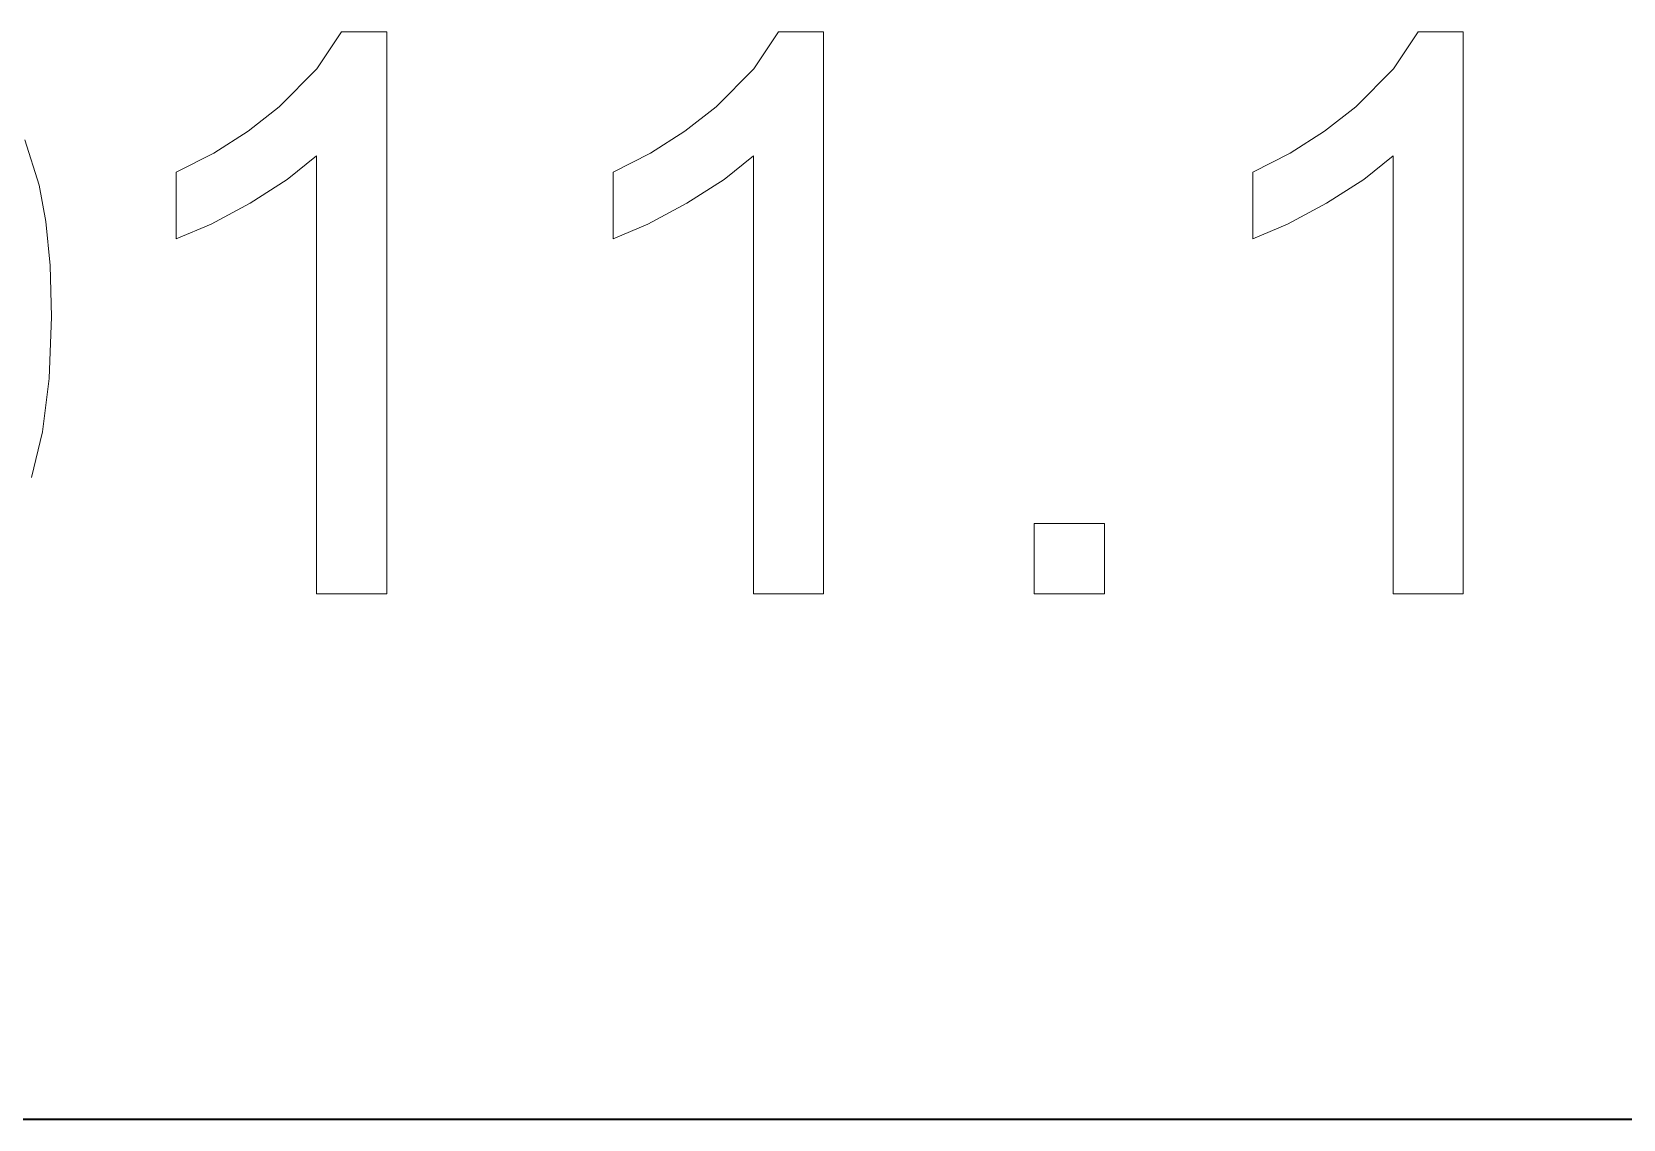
# Model space of a CAD drawing. Extents: x 23 to 417, y 3 to 294.
# Drawn here: x 298.08 to 304.88, y 31.24 to 35.88 of the extents above; entities that cross this region are included whole.
import ezdxf

# ---------------------------------------------------------------- set-up
doc = ezdxf.new("R2010")
doc.units = 0

msp = doc.modelspace()

# ---------------------------------------------------------------- linework, layer by layer
at = {"color": 7, "lineweight": 35}
msp.add_line((250.7625, 31.2375), (337.7625, 31.2375), dxfattribs=at)
at = {"color": 7, "lineweight": 13}
for points in [[(299.6003, 33.481), (299.3003, 33.481), (299.3003, 35.3513), (299.1751, 35.2502), (299.0162, 35.1489), (298.8494, 35.0603), (298.7003, 34.9971), (298.7003, 35.281), (298.8611, 35.3635), (299.0078, 35.457), (299.1404, 35.5614), (299.3014, 35.7237), (299.4071, 35.881), (299.6003, 35.881)], [(301.467, 33.481), (301.167, 33.481), (301.167, 35.3513), (301.0418, 35.2502), (300.8829, 35.1489), (300.716, 35.0603), (300.567, 34.9971), (300.567, 35.281), (300.7277, 35.3635), (300.8744, 35.457), (301.0071, 35.5614), (301.168, 35.7237), (301.2738, 35.881), (301.467, 35.881)], [(304.2003, 33.481), (303.9003, 33.481), (303.9003, 35.3513), (303.7751, 35.2502), (303.6162, 35.1489), (303.4494, 35.0603), (303.3003, 34.9971), (303.3003, 35.281), (303.461, 35.3635), (303.6077, 35.457), (303.7404, 35.5614), (303.9014, 35.7237), (304.0071, 35.881), (304.2003, 35.881)], [(302.367, 33.481), (302.367, 33.781), (302.667, 33.781), (302.667, 33.481)]]:
    msp.add_lwpolyline(points, close=True, dxfattribs=at)
msp.add_lwpolyline([(298.0533, 35.4198), (298.1141, 35.2268), (298.1435, 35.0714), (298.1611, 34.8835), (298.167, 34.6632), (298.1576, 34.4008), (298.1293, 34.1724), (298.0821, 33.9781)], dxfattribs=at)

doc.saveas('drawing.dxf')
